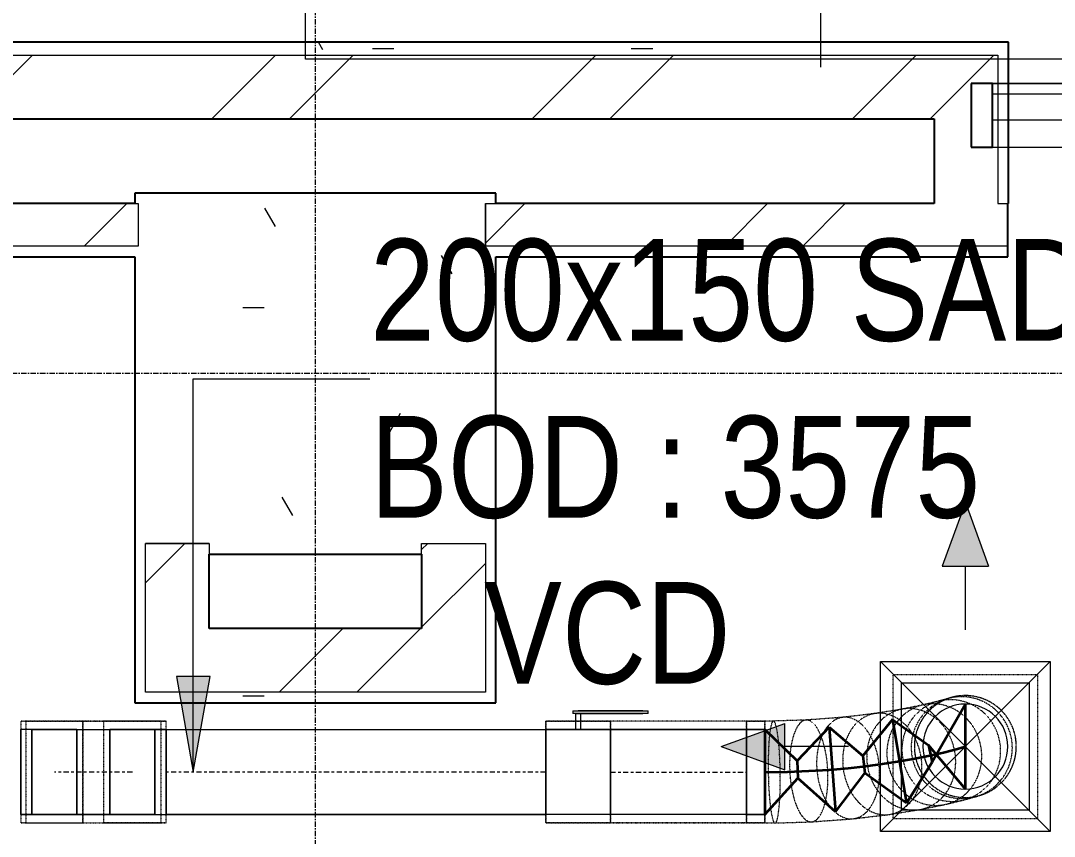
# Model space of a CAD drawing. Header units: inches. Extents: x -83664 to 20107, y -47222 to 19398.
# Drawn here: x -9666 to -7233, y -1854 to 66 of the extents above; entities that cross this region are included whole.
import ezdxf

# ---------------------------------------------------------------- set-up
doc = ezdxf.new("R2010")
doc.units = ezdxf.units.IN
doc.header["$MEASUREMENT"] = 0
for name, pattern in [('Center', [29.999999, 12, -6, 6, -6]), ('Grid Line', [22.225, 12.7, -3.175, 3.175, -3.175]), ('Hidden 0_50', [1.0584, 0.5292, -0.5292])]:
    doc.linetypes.add(name, pattern=pattern)
for name, color, linetype, lineweight, true_color in [('A-DETL', 7, 'Continuous', 18, 0x00a600), ('M-HVAC-DUCT', 7, 'Continuous', 9, 0xffe97f), ('M-HVAC-DUCT-PATT', 7, 'Continuous', 35, 0x007f00)]:
    doc.layers.add(name, color=color, linetype=linetype, lineweight=lineweight, true_color=true_color)
for name, color, linetype, lineweight in [('A-DETL-GENF', 7, 'Continuous', 9), ('A-GLAZ-CURT', 7, 'Continuous', 9), ('A-GLAZ-CWMG', 7, 'Continuous', 9), ('A-WALL', 7, 'Continuous', 9), ('A-WALL-PATT', 7, 'Continuous', 25), ('G-ANNO-TEXT', 7, 'Continuous', 9), ('M-HVAC-CDFF', 7, 'Continuous', 9), ('M-HVAC-DUCT-CNTR', 7, 'Center', 9), ('M-HVAC-DUCT-IDEN', 7, 'Continuous', 18), ('S-GRID', 7, 'Continuous', 9)]:
    doc.layers.add(name, color=color, linetype=linetype, lineweight=lineweight)
doc.styles.add('Arial Narrow_21', font='ARIALN.TTF', dxfattribs={"height": 240})
pattern_1 = [(0, (0, 0), (1219.2, 304.8), [50.292, -864.108, 50.292, -864.108, -4876.8]), (0, (0, 0), (1219.2, 304.8), [-1828.8, 50.292, -1778.508, 50.292, -864.108, -2133.6]), (0, (0, 0), (1219.2, 304.8), [-4572, 50.292, -559.308, 50.292, -1473.708]), (120, (457.2, 152.4), (-873.56454, 903.45817), [50.292, -864.108, 50.292, -864.108, -4876.8]), (120, (457.2, 152.4), (-873.56454, 903.45817), [-1828.8, 50.292, -1778.508, 50.292, -864.108, -2133.6]), (120, (457.2, 152.4), (-873.56454, 903.45817), [-4572, 50.292, -559.308, 50.292, -1473.708]), (240, (609.6, 762), (-345.63546, -1208.25817), [50.292, -864.108, 50.292, -864.108, -4876.8]), (240, (609.6, 762), (-345.63546, -1208.25817), [-1828.8, 50.292, -1778.508, 50.292, -864.108, -2133.6]), (240, (609.6, 762), (-345.63546, -1208.25817), [-4572, 50.292, -559.308, 50.292, -1473.708])]
pattern_2 = [(45, (0, 0), (-377.1708, 377.1708), []), (45, (0, 571.5), (-377.1708, 377.1708), [])]

# ---------------------------------------------------------------- blocks, each defined once
blk = doc.blocks.new('GCE-AT-Supply Air Rectangular Diffuser - 300x300-6788639-FIRST FLOOR AC CONDITIONING LAYOUT - PART A')
at = {"layer": 'A-DETL-GENF', "true_color": 0xff7f00}
for points in [[(54.6, 425), (0, 575), (-54.6, 425)], [(-425, -54.6), (-425, 54.6), (-575, 0)], [(425, -54.6), (575, 0), (425, 54.6)], [(0, -575), (54.6, -425), (-54.6, -425)]]:
    blk.add_hatch(color=30, dxfattribs=at).paths.add_polyline_path(points)
at = {"layer": 'A-DETL-GENF', "color": 30, "true_color": 0xff7f00}
for p, q in [((0, 575), (-54.6, 425)), ((0, 575), (54.6, 425)), ((-54.6, 425), (54.6, 425)), ((0, 275), (0, 425)), ((-200, -200), (200, 200)), ((-200, 200), (200, -200)), ((-200, -200), (-200, 200)), ((-200, 200), (200, 200)), ((200, 200), (200, -200)), ((-575, 0), (-425, 54.6)), ((-425, -54.6), (-425, 54.6)), ((425, 54.6), (425, -54.6)), ((575, 0), (425, 54.6)), ((-575, 0), (-425, -54.6)), ((275, 0), (425, 0)), ((-275, 0), (-425, 0)), ((575, 0), (425, -54.6)), ((200, -200), (-200, -200)), ((0, -275), (0, -425)), ((54.6, -425), (-54.6, -425)), ((0, -575), (-54.6, -425)), ((0, -575), (54.6, -425))]:
    blk.add_line(p, q, dxfattribs=at)
blk = doc.blocks.new('M_Rec to Rnd Transition - Angle - 60 Degree-7670840-FIRST FLOOR AC CONDITIONING LAYOUT - PART A')
at = {"layer": 'M-HVAC-DUCT', "color": 30, "true_color": 0xff7f00}
for p, q in [((0, 100), (43.3, 100)), ((43.3, 100), (0, 100)), ((0, 100), (0, -100)), ((0, -100), (0, 100)), ((43.3, 0), (43.3, 100)), ((43.3, 0), (43.3, 100)), ((43.3, -100), (43.3, 0)), ((43.3, -100), (43.3, 0)), ((0, -100), (43.3, -100)), ((43.3, -100), (0, -100))]:
    blk.add_line(p, q, dxfattribs=at)
blk = doc.blocks.new('M_Rectangular to Round Transition - Angle - 45 Degree-V76-FIRST FLOOR AC CONDITIONING LAYOUT - PART A')
at = {"layer": 'M-HVAC-DUCT', "color": 30, "true_color": 0xff7f00}
for p, q in [((151096.9, 83129.9), (151396.9, 83129.9)), ((151096.9, 82829.9), (151096.9, 83129.9)), ((151396.9, 83129.9), (151396.9, 82829.9)), ((151396.9, 82829.9), (151096.9, 82829.9))]:
    blk.add_line(p, q, dxfattribs=at)
for start, end in [(90, 180), (0, 90), (180, 270), (270, 0)]:
    blk.add_arc((151246.9, 82979.9), 100, start, end, dxfattribs=at)
blk = doc.blocks.new('TEMW-ME-DMP-Volume Control Damper - Standard-7399617-FIRST FLOOR AC CONDITIONING LAYOUT - PART A')
at = {"layer": 'M-HVAC-DUCT', "color": 30, "true_color": 0xff7f00}
for p, q in [((-165.1, 138.1), (-165.1, 144.4)), ((-152.4, 144.4), (-165.1, 144.4)), ((-165.1, 138.1), (-152.4, 138.1)), ((0, 144.4), (-152.4, 144.4)), ((-152.4, 144.4), (0, 144.4)), ((0, 138.1), (-152.4, 138.1)), ((-152.4, 138.1), (0, 138.1)), ((-6.3, 100), (-6.3, 138.1)), ((6.4, 138.1), (-6.3, 138.1)), ((6.4, 138.1), (-6.3, 138.1)), ((12.7, 144.4), (0, 144.4)), ((0, 138.1), (12.7, 138.1)), ((6.4, 138.1), (6.4, 100)), ((12.7, 144.4), (12.7, 138.1)), ((-76.2, 100), (-76.2, -100)), ((-76.2, -100), (-76.2, 100)), ((76.2, 100), (-76.2, 100)), ((-76.2, 100), (76.2, 100)), ((-76.2, 100), (76.2, 100)), ((-6.3, 100), (6.4, 100)), ((-6.3, 100), (6.4, 100)), ((76.2, 100), (76.2, -100)), ((76.2, -100), (76.2, 100)), ((-76.2, -100), (76.2, -100)), ((-76.2, -100), (76.2, -100)), ((-76.2, -100), (76.2, -100))]:
    blk.add_line(p, q, dxfattribs=at)
blk = doc.blocks.new('M_Rec Elbow - Radius - 0_75W-8115775-FIRST FLOOR AC CONDITIONING LAYOUT - PART A')
at = {"layer": 'M-HVAC-DUCT', "color": 30, "true_color": 0xff7f00}
for p, q in [((142106.6, 96769.4), (142000.5, 96769.4)), ((142000.5, 96769.4), (142000.5, 96569.4)), ((142000.5, 96769.4), (142133.1, 96769.4)), ((142106.6, 96569.4), (142106.6, 96769.4)), ((142133.1, 96769.4), (142106.6, 96769.4)), ((142133.1, 96769.4), (142133.1, 96569.4)), ((142133.1, 96569.4), (142133.1, 96769.4)), ((142000.5, 96569.4), (142106.6, 96569.4)), ((142000.5, 96569.4), (142133.1, 96569.4)), ((142106.6, 96569.4), (142133.1, 96569.4))]:
    blk.add_line(p, q, dxfattribs=at)
blk = doc.blocks.new('M_Rec Elbow - Radius - 0_75W-V198-FIRST FLOOR AC CONDITIONING LAYOUT - PART A')
at = {"layer": 'M-HVAC-DUCT', "color": 30, "true_color": 0xff7f00}
for p, q in [((141790.5, 96569.4), (141790.5, 96769.4)), ((141790.5, 96769.4), (141790.5, 96569.4)), ((141817, 96769.4), (141790.5, 96769.4)), ((141923, 96769.4), (141790.5, 96769.4)), ((141817, 96569.4), (141817, 96769.4)), ((141817, 96769.4), (141923, 96769.4)), ((141923, 96769.4), (141923, 96569.4)), ((141790.5, 96569.4), (141817, 96569.4)), ((141923, 96569.4), (141790.5, 96569.4)), ((141923, 96569.4), (141817, 96569.4))]:
    blk.add_line(p, q, dxfattribs=at)
blk = doc.blocks.new('TEMW-SMBZ-HO-BM-HVAC-00002_rvt-1-FIRST FLOOR AC CONDITIONING LAYOUT - PART A')
at = {"layer": 'M-HVAC-DUCT', "color": 30, "linetype": 'Hidden 0_50', "true_color": 0xff7f00}
for p, q in [((143844.2, 96559.4), (143844.2, 96899.4)), ((143844.2, 96899.4), (144184.2, 96899.4)), ((144184.2, 96899.4), (144184.2, 96559.4)), ((143973.8, 96842.5), (143949.3, 96835.7)), ((143979, 96844.1), (143970.6, 96841.5)), ((143867, 96817.7), (143800.7, 96807)), ((143917.1, 96827.9), (143863.6, 96817.1)), ((143953, 96836.6), (143913.4, 96827.1)), ((143727.7, 96798.3), (143639.1, 96791.8)), ((143803.6, 96807.4), (143725.7, 96798.1)), ((141937.2, 96789.4), (141790.5, 96789.4)), ((141790.5, 96789.4), (141802.8, 96789.4)), ((141790.5, 96789.4), (141790.5, 96549.4)), ((141937.2, 96789.4), (141802.8, 96789.4)), ((141802.8, 96789.4), (141802.8, 96549.4)), ((141802.8, 96789.4), (141986.4, 96789.4)), ((141937.2, 96789.4), (141802.8, 96789.4)), ((141802.8, 96789.4), (141802.8, 96549.4)), ((141937.2, 96549.4), (141937.2, 96789.4)), ((142120.7, 96789.4), (141937.2, 96789.4)), ((141937.2, 96789.4), (141937.2, 96549.4)), ((142133.1, 96789.4), (141986.4, 96789.4)), ((141986.4, 96789.4), (142120.7, 96789.4)), ((141986.4, 96549.4), (141986.4, 96789.4)), ((141986.4, 96549.4), (141986.4, 96789.4)), ((141986.4, 96789.4), (142120.7, 96789.4)), ((142120.7, 96789.4), (142133.1, 96789.4)), ((142120.7, 96789.4), (142120.7, 96549.4)), ((142120.7, 96789.4), (142120.7, 96549.4)), ((142133.1, 96549.4), (142133.1, 96789.4)), ((142133.1, 96549.4), (142133.1, 96789.4)), ((143026.5, 96789.4), (143026.5, 96549.4)), ((143178.9, 96789.4), (143026.5, 96789.4)), ((143026.5, 96789.4), (143178.9, 96789.4)), ((143026.5, 96549.4), (143026.5, 96789.4)), ((143178.9, 96549.4), (143178.9, 96789.4)), ((143178.9, 96789.4), (143178.9, 96549.4)), ((143499, 96789.4), (143178.9, 96789.4)), ((143499, 96789.4), (143178.9, 96789.4)), ((143178.9, 96549.4), (143178.9, 96789.4)), ((143178.9, 96789.4), (143178.9, 96549.4)), ((143499, 96789.4), (143542.3, 96789.4)), ((143542.3, 96789.4), (143499, 96789.4)), ((143499, 96549.4), (143499, 96789.4)), ((143499, 96789.4), (143499, 96549.4)), ((143499, 96549.4), (143499, 96789.4)), ((143499, 96789.4), (143499, 96549.4)), ((143562.5, 96789.4), (143542.3, 96789.4)), ((143542.3, 96789.4), (143542.3, 96549.4)), ((143542.3, 96789.4), (143542.3, 96549.4)), ((143542.3, 96669.4), (143542.3, 96789.4)), ((143542.3, 96669.4), (143542.3, 96789.4)), ((143639.8, 96791.8), (143562.4, 96789.4)), ((143542.3, 96549.4), (143542.3, 96669.4)), ((143542.3, 96549.4), (143542.3, 96669.4)), ((143969, 96593.6), (144009.4, 96603.4)), ((144013, 96604.3), (144037.7, 96611.1)), ((144041, 96612.1), (144049.4, 96614.7)), ((143837, 96569.7), (143906.6, 96581)), ((143910.1, 96581.6), (143965.3, 96592.8)), ((141802.8, 96549.4), (141790.5, 96549.4)), ((141790.5, 96549.4), (141937.2, 96549.4)), ((141802.8, 96549.4), (141937.2, 96549.4)), ((141802.8, 96549.4), (141986.4, 96549.4)), ((141802.8, 96549.4), (141937.2, 96549.4)), ((141937.2, 96549.4), (142120.7, 96549.4)), ((142120.7, 96549.4), (141986.4, 96549.4)), ((141986.4, 96549.4), (142133.1, 96549.4)), ((142120.7, 96549.4), (141986.4, 96549.4)), ((142133.1, 96549.4), (142120.7, 96549.4)), ((143026.5, 96549.4), (143178.9, 96549.4)), ((143178.9, 96549.4), (143026.5, 96549.4)), ((143178.9, 96549.4), (143499, 96549.4)), ((143499, 96549.4), (143178.9, 96549.4)), ((143499, 96549.4), (143542.3, 96549.4)), ((143542.3, 96549.4), (143499, 96549.4)), ((143542.3, 96549.4), (143566.2, 96549.4)), ((143566.3, 96549.4), (143651.7, 96552.1)), ((143652.4, 96552.1), (143748.7, 96559.2)), ((143750.7, 96559.4), (143834.1, 96569.3)), ((144184.2, 96559.4), (143844.2, 96559.4))]:
    blk.add_line(p, q, dxfattribs=at)
at = {"layer": 'M-HVAC-DUCT', "color": 30, "true_color": 0xff7f00}
for p, q in [((141923, 96769.4), (141817, 96769.4)), ((141817, 96769.4), (141817, 96569.4)), ((141817, 96769.4), (142000.5, 96769.4)), ((141923, 96569.4), (141923, 96769.4)), ((141923, 96769.4), (142106.6, 96769.4)), ((142000.5, 96569.4), (142000.5, 96769.4)), ((142000.5, 96769.4), (142106.6, 96769.4)), ((142106.6, 96769.4), (142106.6, 96569.4)), ((142133.1, 96569.4), (142133.1, 96769.4)), ((142133.1, 96769.4), (142133.1, 96569.4)), ((142133.1, 96769.4), (143026.5, 96769.4)), ((142133.1, 96769.4), (143026.5, 96769.4)), ((143026.5, 96569.4), (143026.5, 96769.4)), ((143026.5, 96769.4), (143026.5, 96569.4)), ((143178.9, 96769.4), (143178.9, 96569.4)), ((143178.9, 96569.4), (143178.9, 96769.4)), ((143178.9, 96769.4), (143499, 96769.4)), ((143499, 96769.4), (143178.9, 96769.4)), ((143499, 96769.4), (143499, 96569.4)), ((143499, 96569.4), (143499, 96769.4)), ((141817, 96569.4), (141923, 96569.4)), ((142000.5, 96569.4), (141817, 96569.4)), ((141923, 96569.4), (142106.6, 96569.4)), ((142106.6, 96569.4), (142000.5, 96569.4)), ((143026.5, 96569.4), (142133.1, 96569.4)), ((142133.1, 96569.4), (143026.5, 96569.4)), ((143499, 96569.4), (143178.9, 96569.4)), ((143499, 96569.4), (143178.9, 96569.4))]:
    blk.add_line(p, q, dxfattribs=at)
at = {"layer": 'M-HVAC-DUCT', "color": 30, "linetype": 'Hidden 0_50', "true_color": 0xff7f00}
for start, end in [(90, 180), (95.1742, 275.1742), (275.1742, 95.1742), (0, 90), (180, 270), (270, 0)]:
    blk.add_arc((144014.2, 96729.4), 120, start, end, dxfattribs=at)
for points in [[(143994.8, 96846.3), (143984.4, 96845.3), (143964, 96840.8), (143936.2, 96826.1), (143913.1, 96804.7), (143896.4, 96778), (143887.1, 96747.8), (143885.9, 96716.2), (143892.8, 96685.2), (143907.5, 96657.2), (143928.9, 96633.8), (143955.5, 96616.8), (143985.5, 96607.3), (144006.4, 96606.4), (144016.8, 96607.3)], [(144003.3, 96848.9), (143992.9, 96847.9), (143972.3, 96843.3), (143944.2, 96828.6), (143920.9, 96807.1), (143904, 96780.3), (143894.6, 96750.1), (143893.3, 96718.4), (143900.2, 96687.5), (143915, 96659.5), (143936.4, 96636.2), (143963.2, 96619.2), (143993.5, 96609.8), (144014.6, 96608.9), (144025, 96609.9)], [(144016.8, 96607.3), (144027.1, 96608.3), (144047.5, 96612.8), (144075.4, 96627.5), (144098.4, 96648.9), (144115.2, 96675.6), (144124.5, 96705.8), (144125.7, 96737.4), (144118.7, 96768.4), (144104, 96796.4), (144082.7, 96819.8), (144056.1, 96836.8), (144026.1, 96846.3), (144005.1, 96847.2), (143994.8, 96846.3)], [(144025, 96609.9), (144035.4, 96610.8), (144056, 96615.4), (144084.1, 96630.2), (144107.4, 96651.6), (144124.3, 96678.4), (144133.8, 96708.7), (144135, 96740.3), (144128.1, 96771.2), (144113.4, 96799.3), (144091.9, 96822.6), (144065.1, 96839.5), (144034.9, 96849), (144013.8, 96849.8), (144003.3, 96848.9)], [(143875.3, 96818.7), (143866.2, 96818.1), (143848.3, 96814.1), (143824.1, 96800.2), (143804.1, 96779.6), (143789.8, 96753.4), (143782.1, 96723.6), (143781.5, 96692.1), (143788.1, 96661.1), (143801.5, 96632.7), (143820.6, 96608.9), (143844.3, 96591.2), (143870.8, 96580.9), (143889.3, 96579.4), (143898.4, 96580.1)], [(143929.6, 96829.7), (143919.9, 96828.9), (143900.8, 96824.7), (143874.9, 96810.5), (143853.4, 96789.5), (143838, 96763.2), (143829.6, 96733.2), (143828.8, 96701.7), (143835.7, 96670.7), (143849.8, 96642.5), (143870, 96618.9), (143895.2, 96601.5), (143923.5, 96591.6), (143943.1, 96590.3), (143952.8, 96591.1)], [(143969.8, 96839.4), (143959.7, 96838.5), (143939.8, 96834.1), (143912.7, 96819.6), (143890.3, 96798.4), (143874.1, 96771.8), (143865.2, 96741.7), (143864.2, 96710.2), (143871.1, 96679.2), (143885.6, 96651.1), (143906.6, 96627.7), (143932.6, 96610.5), (143962, 96600.8), (143982.4, 96599.8), (143992.5, 96600.6)], [(143898.4, 96580.1), (143907.4, 96580.7), (143925.3, 96584.7), (143949.6, 96598.5), (143969.5, 96619.2), (143983.8, 96645.4), (143991.5, 96675.2), (143992.1, 96706.7), (143985.5, 96737.7), (143972.2, 96766), (143953, 96789.9), (143929.4, 96807.5), (143902.8, 96817.8), (143884.4, 96819.3), (143875.3, 96818.7)], [(143952.8, 96591.1), (143962.5, 96591.9), (143981.6, 96596.1), (144007.6, 96610.3), (144029, 96631.2), (144044.4, 96657.6), (144052.8, 96687.6), (144053.6, 96719.1), (144046.7, 96750.1), (144032.7, 96778.3), (144012.4, 96801.9), (143987.2, 96819.3), (143959, 96829.2), (143939.3, 96830.4), (143929.6, 96829.7)], [(143992.5, 96600.6), (144002.6, 96601.5), (144022.5, 96605.9), (144049.6, 96620.4), (144072, 96641.6), (144088.2, 96668.2), (144097.1, 96698.3), (144098.1, 96729.8), (144091.2, 96760.8), (144076.7, 96788.9), (144055.8, 96812.3), (144029.7, 96829.5), (144000.3, 96839.2), (143979.9, 96840.2), (143969.8, 96839.4)], [(143651.5, 96552.1), (143655.4, 96552.2), (143663.1, 96555.1), (143673.4, 96567.4), (143681.9, 96586.9), (143687.9, 96612.2), (143691, 96641.5), (143691, 96672.9), (143688, 96704.3), (143682, 96733.4), (143673.6, 96758.4), (143663.3, 96777.5), (143651.8, 96789.3), (143643.9, 96791.9), (143639.9, 96791.8)], [(143729.1, 96798.4), (143722.7, 96798.1), (143710.1, 96794.8), (143693, 96782), (143679.1, 96762.1), (143669.2, 96736.6), (143664, 96707.1), (143663.8, 96675.6), (143668.7, 96644.4), (143678.4, 96615.5), (143692.1, 96591), (143708.9, 96572.4), (143727.8, 96561.1), (143740.8, 96558.8), (143747.3, 96559.1)], [(143808, 96807.8), (143799.9, 96807.3), (143784, 96803.6), (143762.4, 96790.3), (143744.8, 96769.9), (143732.1, 96744.1), (143725.4, 96714.4), (143725, 96682.9), (143731.1, 96651.8), (143743.1, 96623.3), (143760.3, 96599.1), (143781.5, 96581), (143805.2, 96570.3), (143821.6, 96568.5), (143829.7, 96568.9)], [(143747.3, 96559.1), (143753.7, 96559.4), (143766.3, 96562.7), (143783.3, 96575.5), (143797.3, 96595.4), (143807.2, 96621), (143812.4, 96650.4), (143812.6, 96681.9), (143807.7, 96713.1), (143798, 96742), (143784.3, 96766.5), (143767.4, 96785.1), (143748.6, 96796.4), (143735.6, 96798.7), (143729.1, 96798.4)], [(143829.7, 96568.9), (143837.8, 96569.4), (143853.7, 96573.1), (143875.3, 96586.5), (143892.9, 96606.8), (143905.6, 96632.7), (143912.3, 96662.3), (143912.6, 96693.8), (143906.6, 96724.9), (143894.6, 96753.5), (143877.4, 96777.6), (143856.2, 96795.7), (143832.5, 96806.4), (143816.1, 96808.3), (143808, 96807.8)], [(143562.5, 96789.4), (143561.2, 96789.4), (143558.9, 96786.6), (143555.6, 96774.5), (143553, 96755.2), (143551.1, 96730.1), (143550.1, 96700.8), (143550.1, 96669.4), (143551.1, 96638), (143553, 96608.7), (143555.6, 96583.5), (143558.9, 96564.3), (143562.5, 96552.1), (143565, 96549.4), (143566.2, 96549.4)], [(143566.2, 96549.4), (143567.5, 96549.4), (143569.9, 96552.1), (143573.1, 96564.3), (143575.8, 96583.5), (143577.7, 96608.7), (143578.6, 96638), (143578.6, 96669.4), (143577.6, 96700.8), (143575.8, 96730.1), (143573.1, 96755.2), (143569.9, 96774.5), (143566.2, 96786.6), (143563.8, 96789.4), (143562.5, 96789.4)], [(143639.9, 96791.8), (143636, 96791.7), (143628.3, 96788.8), (143618, 96776.5), (143609.5, 96757), (143603.5, 96731.7), (143600.4, 96702.4), (143600.4, 96671), (143603.4, 96639.6), (143609.4, 96610.5), (143617.8, 96585.5), (143628.1, 96566.5), (143639.6, 96554.6), (143647.6, 96552), (143651.5, 96552.1)]]:
    blk.add_open_spline(points, degree=3, dxfattribs=at)
at = {"layer": 'M-HVAC-DUCT-CNTR', "color": 30, "true_color": 0xff7f00}
for p, q in [((142053.5, 96669.4), (141870, 96669.4)), ((143026.5, 96669.4), (142133.1, 96669.4)), ((143178.9, 96669.4), (143499, 96669.4))]:
    blk.add_line(p, q, dxfattribs=at)
at = {"layer": 'M-HVAC-DUCT-CNTR', "color": 30, "linetype": 'Continuous', "lineweight": 35, "true_color": 0xff7f00}
blk.add_open_spline([(143542.3, 96669.4), (143831.9, 96669.4), (144014.2, 96729.4), (144014.2, 96729.4)], degree=3, dxfattribs=at)
at = {"layer": 'M-HVAC-DUCT-PATT', "color": 30, "true_color": 0xff7f00}
for p, q in [((144014.2, 96829.4), (143936.1, 96693)), ((144014.2, 96629.4), (144014.2, 96829.4)), ((143842.7, 96793.2), (143772.9, 96707.6)), ((143842.7, 96793.2), (143927.5, 96733)), ((143842.7, 96793.2), (143875.4, 96595.9)), ((143842.7, 96793.2), (143875.4, 96595.9)), ((143542.3, 96769.4), (143618.6, 96695.7)), ((143542.3, 96769.4), (143542.3, 96569.4)), ((143542.3, 96769.4), (143542.3, 96569.4)), ((143693.5, 96775.2), (143618.6, 96695.7)), ((143693.5, 96775.2), (143772.9, 96707.6)), ((143693.5, 96775.2), (143708.8, 96575.8)), ((143693.5, 96775.2), (143708.8, 96575.8)), ((144014.2, 96629.4), (143927.5, 96733)), ((143927.5, 96733), (143936.1, 96693)), ((143618.6, 96695.7), (143620.1, 96654.8)), ((143772.9, 96707.6), (143777.7, 96667)), ((143875.4, 96595.9), (143936.1, 96693)), ((143542.3, 96569.4), (143620.1, 96654.8)), ((143708.8, 96575.8), (143620.1, 96654.8)), ((143708.8, 96575.8), (143777.7, 96667)), ((143875.4, 96595.9), (143777.7, 96667))]:
    blk.add_line(p, q, dxfattribs=at)
at = {"layer": 'M-HVAC-CDFF', "color": 6, "linetype": 'Hidden 0_50', "lineweight": 9, "true_color": 0xff00ff}
blk.add_blockref('GCE-AT-Supply Air Rectangular Diffuser - 300x300-6788639-FIRST FLOOR AC CONDITIONING LAYOUT - PART A', (144014.2, 96729.4), dxfattribs=at)
at = {"layer": 'M-HVAC-DUCT', "color": 6, "linetype": 'Hidden 0_50', "lineweight": 9, "true_color": 0xff00ff}
for name, p in [('M_Rectangular to Round Transition - Angle - 45 Degree-V76-FIRST FLOOR AC CONDITIONING LAYOUT - PART A', (-7232.7, 13749.5)), ('M_Rec Elbow - Radius - 0_75W-V198-FIRST FLOOR AC CONDITIONING LAYOUT - PART A', (0, 0)), ('M_Rec Elbow - Radius - 0_75W-8115775-FIRST FLOOR AC CONDITIONING LAYOUT - PART A', (0, 0)), ('M_Rec to Rnd Transition - Angle - 60 Degree-7670840-FIRST FLOOR AC CONDITIONING LAYOUT - PART A', (143499, 96669.4))]:
    blk.add_blockref(name, p, dxfattribs=at)
at = {"layer": 'M-HVAC-DUCT', "color": 6, "linetype": 'Hidden 0_50', "lineweight": 9, "true_color": 0xff00ff, "extrusion": (0, 0, -1)}
blk.add_blockref('TEMW-ME-DMP-Volume Control Damper - Standard-7399617-FIRST FLOOR AC CONDITIONING LAYOUT - PART A', (-143102.7, 96669.4), dxfattribs=at)
blk = doc.blocks.new('TEMW-SMBZ-HO-BM-HVAC-00002_rvt-2-FIRST FLOOR AC CONDITIONING LAYOUT - PART A')
at = {"layer": 'M-HVAC-DUCT', "color": 30, "linetype": 'Hidden 0_50', "true_color": 0xff7f00}
for p, q in [((143844.2, 96559.4), (143844.2, 96899.4)), ((143844.2, 96899.4), (144184.2, 96899.4)), ((144184.2, 96899.4), (144184.2, 96559.4)), ((143973.8, 96842.5), (143949.3, 96835.7)), ((143979, 96844.1), (143970.6, 96841.5)), ((143867, 96817.7), (143800.7, 96807)), ((143917.1, 96827.9), (143863.6, 96817.1)), ((143953, 96836.6), (143913.4, 96827.1)), ((143727.7, 96798.3), (143639.1, 96791.8)), ((143803.6, 96807.4), (143725.7, 96798.1)), ((141937.2, 96789.4), (141790.5, 96789.4)), ((141790.5, 96789.4), (141802.8, 96789.4)), ((141790.5, 96789.4), (141790.5, 96549.4)), ((141937.2, 96789.4), (141802.8, 96789.4)), ((141802.8, 96789.4), (141802.8, 96549.4)), ((141802.8, 96789.4), (141986.4, 96789.4)), ((141937.2, 96789.4), (141802.8, 96789.4)), ((141802.8, 96789.4), (141802.8, 96549.4)), ((141937.2, 96549.4), (141937.2, 96789.4)), ((142120.7, 96789.4), (141937.2, 96789.4)), ((141937.2, 96789.4), (141937.2, 96549.4)), ((142133.1, 96789.4), (141986.4, 96789.4)), ((141986.4, 96789.4), (142120.7, 96789.4)), ((141986.4, 96549.4), (141986.4, 96789.4)), ((141986.4, 96549.4), (141986.4, 96789.4)), ((141986.4, 96789.4), (142120.7, 96789.4)), ((142120.7, 96789.4), (142133.1, 96789.4)), ((142120.7, 96789.4), (142120.7, 96549.4)), ((142120.7, 96789.4), (142120.7, 96549.4)), ((142133.1, 96549.4), (142133.1, 96789.4)), ((142133.1, 96549.4), (142133.1, 96789.4)), ((143026.5, 96789.4), (143026.5, 96549.4)), ((143178.9, 96789.4), (143026.5, 96789.4)), ((143026.5, 96789.4), (143178.9, 96789.4)), ((143026.5, 96549.4), (143026.5, 96789.4)), ((143178.9, 96549.4), (143178.9, 96789.4)), ((143178.9, 96789.4), (143178.9, 96549.4)), ((143499, 96789.4), (143178.9, 96789.4)), ((143499, 96789.4), (143178.9, 96789.4)), ((143178.9, 96549.4), (143178.9, 96789.4)), ((143178.9, 96789.4), (143178.9, 96549.4)), ((143499, 96789.4), (143542.3, 96789.4)), ((143542.3, 96789.4), (143499, 96789.4)), ((143499, 96549.4), (143499, 96789.4)), ((143499, 96789.4), (143499, 96549.4)), ((143499, 96549.4), (143499, 96789.4)), ((143499, 96789.4), (143499, 96549.4)), ((143562.5, 96789.4), (143542.3, 96789.4)), ((143542.3, 96789.4), (143542.3, 96549.4)), ((143542.3, 96789.4), (143542.3, 96549.4)), ((143542.3, 96669.4), (143542.3, 96789.4)), ((143542.3, 96669.4), (143542.3, 96789.4)), ((143639.8, 96791.8), (143562.4, 96789.4)), ((143542.3, 96549.4), (143542.3, 96669.4)), ((143542.3, 96549.4), (143542.3, 96669.4)), ((143969, 96593.6), (144009.4, 96603.4)), ((144013, 96604.3), (144037.7, 96611.1)), ((144041, 96612.1), (144049.4, 96614.7)), ((143837, 96569.7), (143906.6, 96581)), ((143910.1, 96581.6), (143965.3, 96592.8)), ((141802.8, 96549.4), (141790.5, 96549.4)), ((141790.5, 96549.4), (141937.2, 96549.4)), ((141802.8, 96549.4), (141937.2, 96549.4)), ((141802.8, 96549.4), (141986.4, 96549.4)), ((141802.8, 96549.4), (141937.2, 96549.4)), ((141937.2, 96549.4), (142120.7, 96549.4)), ((142120.7, 96549.4), (141986.4, 96549.4)), ((141986.4, 96549.4), (142133.1, 96549.4)), ((142120.7, 96549.4), (141986.4, 96549.4)), ((142133.1, 96549.4), (142120.7, 96549.4)), ((143026.5, 96549.4), (143178.9, 96549.4)), ((143178.9, 96549.4), (143026.5, 96549.4)), ((143178.9, 96549.4), (143499, 96549.4)), ((143499, 96549.4), (143178.9, 96549.4)), ((143499, 96549.4), (143542.3, 96549.4)), ((143542.3, 96549.4), (143499, 96549.4)), ((143542.3, 96549.4), (143566.2, 96549.4)), ((143566.3, 96549.4), (143651.7, 96552.1)), ((143652.4, 96552.1), (143748.7, 96559.2)), ((143750.7, 96559.4), (143834.1, 96569.3)), ((144184.2, 96559.4), (143844.2, 96559.4))]:
    blk.add_line(p, q, dxfattribs=at)
at = {"layer": 'M-HVAC-DUCT', "color": 30, "true_color": 0xff7f00}
for p, q in [((141923, 96769.4), (141817, 96769.4)), ((141817, 96769.4), (141817, 96569.4)), ((141817, 96769.4), (142000.5, 96769.4)), ((141923, 96569.4), (141923, 96769.4)), ((141923, 96769.4), (142106.6, 96769.4)), ((142000.5, 96569.4), (142000.5, 96769.4)), ((142000.5, 96769.4), (142106.6, 96769.4)), ((142106.6, 96769.4), (142106.6, 96569.4)), ((142133.1, 96569.4), (142133.1, 96769.4)), ((142133.1, 96769.4), (142133.1, 96569.4)), ((142133.1, 96769.4), (143026.5, 96769.4)), ((142133.1, 96769.4), (143026.5, 96769.4)), ((143026.5, 96569.4), (143026.5, 96769.4)), ((143026.5, 96769.4), (143026.5, 96569.4)), ((143178.9, 96769.4), (143178.9, 96569.4)), ((143178.9, 96569.4), (143178.9, 96769.4)), ((143178.9, 96769.4), (143499, 96769.4)), ((143499, 96769.4), (143178.9, 96769.4)), ((143499, 96769.4), (143499, 96569.4)), ((143499, 96569.4), (143499, 96769.4)), ((141817, 96569.4), (141923, 96569.4)), ((142000.5, 96569.4), (141817, 96569.4)), ((141923, 96569.4), (142106.6, 96569.4)), ((142106.6, 96569.4), (142000.5, 96569.4)), ((143026.5, 96569.4), (142133.1, 96569.4)), ((142133.1, 96569.4), (143026.5, 96569.4)), ((143499, 96569.4), (143178.9, 96569.4)), ((143499, 96569.4), (143178.9, 96569.4))]:
    blk.add_line(p, q, dxfattribs=at)
at = {"layer": 'M-HVAC-DUCT', "color": 30, "linetype": 'Hidden 0_50', "true_color": 0xff7f00}
for start, end in [(90, 180), (95.1742, 275.1742), (275.1742, 95.1742), (0, 90), (180, 270), (270, 0)]:
    blk.add_arc((144014.2, 96729.4), 120, start, end, dxfattribs=at)
for points in [[(143994.8, 96846.3), (143984.4, 96845.3), (143964, 96840.8), (143936.2, 96826.1), (143913.1, 96804.7), (143896.4, 96778), (143887.1, 96747.8), (143885.9, 96716.2), (143892.8, 96685.2), (143907.5, 96657.2), (143928.9, 96633.8), (143955.5, 96616.8), (143985.5, 96607.3), (144006.4, 96606.4), (144016.8, 96607.3)], [(144003.3, 96848.9), (143992.9, 96847.9), (143972.3, 96843.3), (143944.2, 96828.6), (143920.9, 96807.1), (143904, 96780.3), (143894.6, 96750.1), (143893.3, 96718.4), (143900.2, 96687.5), (143915, 96659.5), (143936.4, 96636.2), (143963.2, 96619.2), (143993.5, 96609.8), (144014.6, 96608.9), (144025, 96609.9)], [(144016.8, 96607.3), (144027.1, 96608.3), (144047.5, 96612.8), (144075.4, 96627.5), (144098.4, 96648.9), (144115.2, 96675.6), (144124.5, 96705.8), (144125.7, 96737.4), (144118.7, 96768.4), (144104, 96796.4), (144082.7, 96819.8), (144056.1, 96836.8), (144026.1, 96846.3), (144005.1, 96847.2), (143994.8, 96846.3)], [(144025, 96609.9), (144035.4, 96610.8), (144056, 96615.4), (144084.1, 96630.2), (144107.4, 96651.6), (144124.3, 96678.4), (144133.8, 96708.7), (144135, 96740.3), (144128.1, 96771.2), (144113.4, 96799.3), (144091.9, 96822.6), (144065.1, 96839.5), (144034.9, 96849), (144013.8, 96849.8), (144003.3, 96848.9)], [(143875.3, 96818.7), (143866.2, 96818.1), (143848.3, 96814.1), (143824.1, 96800.2), (143804.1, 96779.6), (143789.8, 96753.4), (143782.1, 96723.6), (143781.5, 96692.1), (143788.1, 96661.1), (143801.5, 96632.7), (143820.6, 96608.9), (143844.3, 96591.2), (143870.8, 96580.9), (143889.3, 96579.4), (143898.4, 96580.1)], [(143929.6, 96829.7), (143919.9, 96828.9), (143900.8, 96824.7), (143874.9, 96810.5), (143853.4, 96789.5), (143838, 96763.2), (143829.6, 96733.2), (143828.8, 96701.7), (143835.7, 96670.7), (143849.8, 96642.5), (143870, 96618.9), (143895.2, 96601.5), (143923.5, 96591.6), (143943.1, 96590.3), (143952.8, 96591.1)], [(143969.8, 96839.4), (143959.7, 96838.5), (143939.8, 96834.1), (143912.7, 96819.6), (143890.3, 96798.4), (143874.1, 96771.8), (143865.2, 96741.7), (143864.2, 96710.2), (143871.1, 96679.2), (143885.6, 96651.1), (143906.6, 96627.7), (143932.6, 96610.5), (143962, 96600.8), (143982.4, 96599.8), (143992.5, 96600.6)], [(143898.4, 96580.1), (143907.4, 96580.7), (143925.3, 96584.7), (143949.6, 96598.5), (143969.5, 96619.2), (143983.8, 96645.4), (143991.5, 96675.2), (143992.1, 96706.7), (143985.5, 96737.7), (143972.2, 96766), (143953, 96789.9), (143929.4, 96807.5), (143902.8, 96817.8), (143884.4, 96819.3), (143875.3, 96818.7)], [(143952.8, 96591.1), (143962.5, 96591.9), (143981.6, 96596.1), (144007.6, 96610.3), (144029, 96631.2), (144044.4, 96657.6), (144052.8, 96687.6), (144053.6, 96719.1), (144046.7, 96750.1), (144032.7, 96778.3), (144012.4, 96801.9), (143987.2, 96819.3), (143959, 96829.2), (143939.3, 96830.4), (143929.6, 96829.7)], [(143992.5, 96600.6), (144002.6, 96601.5), (144022.5, 96605.9), (144049.6, 96620.4), (144072, 96641.6), (144088.2, 96668.2), (144097.1, 96698.3), (144098.1, 96729.8), (144091.2, 96760.8), (144076.7, 96788.9), (144055.8, 96812.3), (144029.7, 96829.5), (144000.3, 96839.2), (143979.9, 96840.2), (143969.8, 96839.4)], [(143651.5, 96552.1), (143655.4, 96552.2), (143663.1, 96555.1), (143673.4, 96567.4), (143681.9, 96586.9), (143687.9, 96612.2), (143691, 96641.5), (143691, 96672.9), (143688, 96704.3), (143682, 96733.4), (143673.6, 96758.4), (143663.3, 96777.5), (143651.8, 96789.3), (143643.9, 96791.9), (143639.9, 96791.8)], [(143729.1, 96798.4), (143722.7, 96798.1), (143710.1, 96794.8), (143693, 96782), (143679.1, 96762.1), (143669.2, 96736.6), (143664, 96707.1), (143663.8, 96675.6), (143668.7, 96644.4), (143678.4, 96615.5), (143692.1, 96591), (143708.9, 96572.4), (143727.8, 96561.1), (143740.8, 96558.8), (143747.3, 96559.1)], [(143808, 96807.8), (143799.9, 96807.3), (143784, 96803.6), (143762.4, 96790.3), (143744.8, 96769.9), (143732.1, 96744.1), (143725.4, 96714.4), (143725, 96682.9), (143731.1, 96651.8), (143743.1, 96623.3), (143760.3, 96599.1), (143781.5, 96581), (143805.2, 96570.3), (143821.6, 96568.5), (143829.7, 96568.9)], [(143747.3, 96559.1), (143753.7, 96559.4), (143766.3, 96562.7), (143783.3, 96575.5), (143797.3, 96595.4), (143807.2, 96621), (143812.4, 96650.4), (143812.6, 96681.9), (143807.7, 96713.1), (143798, 96742), (143784.3, 96766.5), (143767.4, 96785.1), (143748.6, 96796.4), (143735.6, 96798.7), (143729.1, 96798.4)], [(143829.7, 96568.9), (143837.8, 96569.4), (143853.7, 96573.1), (143875.3, 96586.5), (143892.9, 96606.8), (143905.6, 96632.7), (143912.3, 96662.3), (143912.6, 96693.8), (143906.6, 96724.9), (143894.6, 96753.5), (143877.4, 96777.6), (143856.2, 96795.7), (143832.5, 96806.4), (143816.1, 96808.3), (143808, 96807.8)], [(143562.5, 96789.4), (143561.2, 96789.4), (143558.9, 96786.6), (143555.6, 96774.5), (143553, 96755.2), (143551.1, 96730.1), (143550.1, 96700.8), (143550.1, 96669.4), (143551.1, 96638), (143553, 96608.7), (143555.6, 96583.5), (143558.9, 96564.3), (143562.5, 96552.1), (143565, 96549.4), (143566.2, 96549.4)], [(143566.2, 96549.4), (143567.5, 96549.4), (143569.9, 96552.1), (143573.1, 96564.3), (143575.8, 96583.5), (143577.7, 96608.7), (143578.6, 96638), (143578.6, 96669.4), (143577.6, 96700.8), (143575.8, 96730.1), (143573.1, 96755.2), (143569.9, 96774.5), (143566.2, 96786.6), (143563.8, 96789.4), (143562.5, 96789.4)], [(143639.9, 96791.8), (143636, 96791.7), (143628.3, 96788.8), (143618, 96776.5), (143609.5, 96757), (143603.5, 96731.7), (143600.4, 96702.4), (143600.4, 96671), (143603.4, 96639.6), (143609.4, 96610.5), (143617.8, 96585.5), (143628.1, 96566.5), (143639.6, 96554.6), (143647.6, 96552), (143651.5, 96552.1)]]:
    blk.add_open_spline(points, degree=3, dxfattribs=at)
at = {"layer": 'M-HVAC-DUCT-CNTR', "color": 30, "true_color": 0xff7f00}
for p, q in [((142053.5, 96669.4), (141870, 96669.4)), ((143026.5, 96669.4), (142133.1, 96669.4)), ((143178.9, 96669.4), (143499, 96669.4))]:
    blk.add_line(p, q, dxfattribs=at)
at = {"layer": 'M-HVAC-DUCT-CNTR', "color": 30, "linetype": 'Continuous', "lineweight": 35, "true_color": 0xff7f00}
blk.add_open_spline([(143542.3, 96669.4), (143831.9, 96669.4), (144014.2, 96729.4), (144014.2, 96729.4)], degree=3, dxfattribs=at)
at = {"layer": 'M-HVAC-DUCT-PATT', "color": 30, "true_color": 0xff7f00}
for p, q in [((144014.2, 96829.4), (143936.1, 96693)), ((144014.2, 96629.4), (144014.2, 96829.4)), ((143842.7, 96793.2), (143772.9, 96707.6)), ((143842.7, 96793.2), (143927.5, 96733)), ((143842.7, 96793.2), (143875.4, 96595.9)), ((143842.7, 96793.2), (143875.4, 96595.9)), ((143542.3, 96769.4), (143618.6, 96695.7)), ((143542.3, 96769.4), (143542.3, 96569.4)), ((143542.3, 96769.4), (143542.3, 96569.4)), ((143693.5, 96775.2), (143618.6, 96695.7)), ((143693.5, 96775.2), (143772.9, 96707.6)), ((143693.5, 96775.2), (143708.8, 96575.8)), ((143693.5, 96775.2), (143708.8, 96575.8)), ((144014.2, 96629.4), (143927.5, 96733)), ((143927.5, 96733), (143936.1, 96693)), ((143618.6, 96695.7), (143620.1, 96654.8)), ((143772.9, 96707.6), (143777.7, 96667)), ((143875.4, 96595.9), (143936.1, 96693)), ((143542.3, 96569.4), (143620.1, 96654.8)), ((143708.8, 96575.8), (143620.1, 96654.8)), ((143708.8, 96575.8), (143777.7, 96667)), ((143875.4, 96595.9), (143777.7, 96667))]:
    blk.add_line(p, q, dxfattribs=at)
at = {"layer": 'M-HVAC-CDFF', "color": 6, "linetype": 'Hidden 0_50', "lineweight": 9, "true_color": 0xff00ff}
blk.add_blockref('GCE-AT-Supply Air Rectangular Diffuser - 300x300-6788639-FIRST FLOOR AC CONDITIONING LAYOUT - PART A', (144014.2, 96729.4), dxfattribs=at)
at = {"layer": 'M-HVAC-DUCT', "color": 6, "linetype": 'Hidden 0_50', "lineweight": 9, "true_color": 0xff00ff}
for name, p in [('M_Rectangular to Round Transition - Angle - 45 Degree-V76-FIRST FLOOR AC CONDITIONING LAYOUT - PART A', (-7232.7, 13749.5)), ('M_Rec Elbow - Radius - 0_75W-V198-FIRST FLOOR AC CONDITIONING LAYOUT - PART A', (0, 0)), ('M_Rec Elbow - Radius - 0_75W-8115775-FIRST FLOOR AC CONDITIONING LAYOUT - PART A', (0, 0)), ('M_Rec to Rnd Transition - Angle - 60 Degree-7670840-FIRST FLOOR AC CONDITIONING LAYOUT - PART A', (143499, 96669.4))]:
    blk.add_blockref(name, p, dxfattribs=at)
at = {"layer": 'M-HVAC-DUCT', "color": 6, "linetype": 'Hidden 0_50', "lineweight": 9, "true_color": 0xff00ff, "extrusion": (0, 0, -1)}
blk.add_blockref('TEMW-ME-DMP-Volume Control Damper - Standard-7399617-FIRST FLOOR AC CONDITIONING LAYOUT - PART A', (-143102.7, 96669.4), dxfattribs=at)
blk = doc.blocks.new('System Panel - Solid-1052256-FIRST FLOOR AC CONDITIONING LAYOUT - PART A')
at = {"layer": 'A-GLAZ-CURT', "color": 9, "lineweight": 18, "true_color": 0xbbbbbb}
for p, q in [((384.375, 10.5), (-384.375, 10.5)), ((-384.375, 10.5), (-384.375, -49.5)), ((384.375, -49.5), (384.375, 10.5)), ((-384.375, -49.5), (384.375, -49.5))]:
    blk.add_line(p, q, dxfattribs=at)
at = {"layer": 'A-GLAZ-CURT', "color": 9, "true_color": 0xbbbbbb}
for p, q in [((-384.375, -49.5), (-384.375, 10.5)), ((384.375, 10.5), (-384.375, 10.5)), ((384.375, 10.5), (384.375, -49.5)), ((-384.375, -49.5), (384.375, -49.5))]:
    blk.add_line(p, q, dxfattribs=at)
blk = doc.blocks.new('Rectangular Mullion - 50 x 150mm-649915-FIRST FLOOR AC CONDITIONING LAYOUT - PART A')
at = {"layer": 'A-GLAZ-CWMG', "color": 9, "true_color": 0xbbbbbb}
for p, q in [((144896.8, 98290.7), (144896.8, 98140.7)), ((144896.8, 98140.7), (144896.8, 98290.7)), ((145665.6, 98290.7), (144896.8, 98290.7)), ((144896.8, 98290.7), (145665.6, 98290.7)), ((145665.6, 98290.7), (145665.6, 98140.7)), ((145665.6, 98140.7), (145665.6, 98290.7)), ((144896.8, 98140.7), (145665.6, 98140.7)), ((144896.8, 98140.7), (145665.6, 98140.7))]:
    blk.add_line(p, q, dxfattribs=at)
blk = doc.blocks.new('Rectangular Mullion - 50 x 150mm-423464-FIRST FLOOR AC CONDITIONING LAYOUT - PART A')
at = {"layer": 'A-GLAZ-CWMG', "color": 9, "lineweight": 25, "true_color": 0xbbbbbb}
for p, q in [((-50, 75), (0, 75)), ((-50, -75), (-50, 75)), ((0, 75), (0, -75)), ((0, -75), (-50, -75))]:
    blk.add_line(p, q, dxfattribs=at)
at = {"layer": 'A-GLAZ-CWMG', "color": 9, "true_color": 0xbbbbbb}
for p, q in [((0, 75), (-50, 75)), ((-50, 75), (-50, -75)), ((0, -75), (0, 75)), ((-50, -75), (0, -75))]:
    blk.add_line(p, q, dxfattribs=at)
blk = doc.blocks.new('SMBZ_Hospital Arch Model_2026_01_29_rvt-1-FIRST FLOOR AC CONDITIONING LAYOUT - PART A')
at = {"layer": 'A-WALL-PATT', "lineweight": 9, "true_color": 0xbbbbbb}
h = blk.add_hatch(dxfattribs=at)
h.set_pattern_fill('FP_13', color=9, style=0, pattern_type=2)
h.set_pattern_definition(pattern_1)
h.paths.add_polyline_path([(139059.4, 98357.7), (144090.6, 98357.7), (144090.6, 98387.7), (139059.4, 98387.7)])
h = blk.add_hatch(dxfattribs=at)
h.set_pattern_fill('FP_12', color=9, style=0, pattern_type=2)
h.set_pattern_definition(pattern_2)
h.paths.add_polyline_path([(142408.3, 98207.7), (143940.6, 98207.7), (143940.6, 98357.7), (139209.4, 98357.7), (139209.4, 98207.7), (139243.8, 98207.7)])
h = blk.add_hatch(dxfattribs=at)
h.set_pattern_fill('FP_12', color=9, style=0, pattern_type=2)
h.set_pattern_definition(pattern_2)
h.paths.add_polyline_path([(143990.6, 98007.7), (144090.6, 98007.7), (144090.6, 98357.7), (143940.6, 98357.7), (143940.6, 98007.7)])
h = blk.add_hatch(dxfattribs=at)
h.set_pattern_fill('FP_13', color=9, style=0, pattern_type=2)
h.set_pattern_definition(pattern_1)
h.paths.add_polyline_path([(142734.4, 97182.7), (142734.4, 97207.7), (142909.4, 97207.7), (142909.4, 97882.7), (142884.4, 97882.7), (142884.4, 98007.7), (142909.4, 98007.7), (142909.4, 98032.7), (142059.4, 98032.7), (142059.4, 98007.7), (142066.9, 98007.7), (142066.9, 97882.7), (142059.4, 97882.7), (142059.4, 97207.7), (142234.4, 97207.7), (142234.4, 97182.7), (142408.3, 97182.7)])
h = blk.add_hatch(dxfattribs=at)
h.set_pattern_fill('FP_12', color=9, style=0, pattern_type=2)
h.set_pattern_definition(pattern_2)
h.paths.add_polyline_path([(142066.9, 97907.7), (142066.9, 98007.7), (139209.4, 98007.7), (139209.4, 97907.7), (139243.8, 97907.7)])
h = blk.add_hatch(dxfattribs=at)
h.set_pattern_fill('FP_12', color=9, style=0, pattern_type=2)
h.set_pattern_definition(pattern_2)
h.paths.add_polyline_path([(143990.6, 97907.7), (144114.4, 97907.7), (144114.4, 98007.7), (142884.4, 98007.7), (142884.4, 97907.7), (143199.5, 97907.7)])
h = blk.add_hatch(dxfattribs=at)
h.set_pattern_fill('FP_13', color=9, style=0, pattern_type=2)
h.set_pattern_definition(pattern_1)
h.paths.add_polyline_path([(142059.4, 97882.7), (142066.9, 97882.7), (142066.9, 97907.7), (139059.4, 97907.7), (139059.4, 97882.7), (139243.8, 97882.7)])
h = blk.add_hatch(dxfattribs=at)
h.set_pattern_fill('FP_12', color=9, style=0, pattern_type=2)
h.set_pattern_definition(pattern_2)
h.paths.add_polyline_path([(142084.4, 96857.7), (142234.4, 96857.7), (142234.4, 97207.7), (142084.4, 97207.7)])
h = blk.add_hatch(dxfattribs=at)
h.set_pattern_fill('FP_12', color=9, style=0, pattern_type=2)
h.set_pattern_definition(pattern_2)
h.paths.add_polyline_path([(142734.4, 96857.7), (142884.4, 96857.7), (142884.4, 97207.7), (142734.4, 97207.7), (142734.4, 97007.7)])
h = blk.add_hatch(dxfattribs=at)
h.set_pattern_fill('FP_12', color=9, style=0, pattern_type=2)
h.set_pattern_definition(pattern_2)
h.paths.add_polyline_path([(142234.4, 96857.7), (142734.4, 96857.7), (142734.4, 97007.7), (142234.4, 97007.7)])
h = blk.add_hatch(dxfattribs=at)
h.set_pattern_fill('FP_13', color=9, style=0, pattern_type=2)
h.set_pattern_definition(pattern_1)
h.paths.add_polyline_path([(142084.4, 96832.7), (142884.4, 96832.7), (142884.4, 96857.7), (142084.4, 96857.7)])
at = {"layer": 'A-WALL', "color": 9, "lineweight": 25, "true_color": 0xbbbbbb}
for p, q in [((143940.6, 98387.7), (139209.4, 98387.7)), ((144090.6, 98387.7), (143940.6, 98387.7)), ((144115.6, 98387.7), (144090.6, 98387.7)), ((144115.6, 98007.7), (144115.6, 98387.7)), ((139209.4, 98207.7), (143940.6, 98207.7)), ((143940.6, 98207.7), (143940.6, 98007.7)), ((142909.4, 98032.7), (142059.4, 98032.7)), ((142059.4, 98032.7), (142059.4, 98007.7)), ((142909.4, 98007.7), (142909.4, 98032.7)), ((142059.4, 98007.7), (139209.4, 98007.7)), ((143940.6, 98007.7), (142909.4, 98007.7)), ((144114.4, 98007.7), (144115.6, 98007.7)), ((144114.4, 97882.7), (144114.4, 98007.7)), ((139209.4, 97882.7), (142059.4, 97882.7)), ((142059.4, 97882.7), (142059.4, 97207.7)), ((142909.4, 97207.7), (142909.4, 97882.7)), ((142909.4, 97882.7), (144114.4, 97882.7)), ((142059.4, 97207.7), (142059.4, 96832.7)), ((142909.4, 96832.7), (142909.4, 97207.7)), ((142234.4, 97182.7), (142734.4, 97182.7)), ((142234.4, 97007.7), (142234.4, 97182.7)), ((142734.4, 97182.7), (142734.4, 97007.7)), ((142734.4, 97007.7), (142234.4, 97007.7)), ((142059.4, 96832.7), (142084.4, 96832.7)), ((142084.4, 96832.7), (142234.4, 96832.7)), ((142234.4, 96832.7), (142734.4, 96832.7)), ((142734.4, 96832.7), (142884.4, 96832.7)), ((142884.4, 96832.7), (142909.4, 96832.7))]:
    blk.add_line(p, q, dxfattribs=at)
at = {"layer": 'A-WALL', "color": 9, "true_color": 0xbbbbbb}
for p, q in [((143940.6, 98387.7), (139209.4, 98387.7)), ((143940.6, 98387.7), (144115.6, 98387.7)), ((144115.6, 98007.7), (144115.6, 98387.7)), ((139209.4, 98357.7), (143940.6, 98357.7)), ((143940.6, 98357.7), (144090.6, 98357.7)), ((144090.6, 98357.7), (144090.6, 98007.7)), ((139209.4, 98207.7), (143940.6, 98207.7)), ((143940.6, 98207.7), (143940.6, 98007.7)), ((142059.4, 98032.7), (142909.4, 98032.7)), ((142059.4, 98007.7), (142059.4, 98032.7)), ((142909.4, 98032.7), (142909.4, 98007.7)), ((142059.4, 98007.7), (139209.4, 98007.7)), ((142059.4, 98007.7), (142066.9, 98007.7)), ((142066.9, 98007.7), (142066.9, 97907.7)), ((142884.4, 97907.7), (142884.4, 98007.7)), ((142884.4, 98007.7), (142909.4, 98007.7)), ((142884.4, 98007.7), (142884.4, 97907.7)), ((143940.6, 98007.7), (142909.4, 98007.7)), ((144090.6, 98007.7), (144114.4, 98007.7)), ((144115.6, 98007.7), (144114.4, 98007.7)), ((144114.4, 98007.7), (144114.4, 97882.7)), ((142066.9, 97907.7), (139209.4, 97907.7)), ((144114.4, 97907.7), (142884.4, 97907.7)), ((139209.4, 97882.7), (142059.4, 97882.7)), ((142059.4, 97207.7), (142059.4, 97882.7)), ((142909.4, 97882.7), (142909.4, 97207.7)), ((142909.4, 97882.7), (144114.4, 97882.7)), ((142059.4, 97207.7), (142059.4, 96832.7)), ((142084.4, 97207.7), (142234.4, 97207.7)), ((142084.4, 96857.7), (142084.4, 97207.7)), ((142234.4, 97207.7), (142084.4, 97207.7)), ((142234.4, 97207.7), (142234.4, 97182.7)), ((142734.4, 97182.7), (142734.4, 97207.7)), ((142734.4, 97207.7), (142884.4, 97207.7)), ((142884.4, 97207.7), (142884.4, 96857.7)), ((142909.4, 96832.7), (142909.4, 97207.7)), ((142734.4, 97182.7), (142234.4, 97182.7)), ((142234.4, 97007.7), (142234.4, 97182.7)), ((142734.4, 97182.7), (142734.4, 97007.7)), ((142734.4, 97007.7), (142234.4, 97007.7)), ((142234.4, 96857.7), (142084.4, 96857.7)), ((142734.4, 96857.7), (142234.4, 96857.7)), ((142884.4, 96857.7), (142734.4, 96857.7)), ((142234.4, 96832.7), (142059.4, 96832.7)), ((142234.4, 96832.7), (142734.4, 96832.7)), ((142909.4, 96832.7), (142734.4, 96832.7))]:
    blk.add_line(p, q, dxfattribs=at)
at = {"layer": 'A-GLAZ-CURT', "color": 9, "lineweight": 9, "true_color": 0xbbbbbb, "rotation": 180}
blk.add_blockref('System Panel - Solid-1052256-FIRST FLOOR AC CONDITIONING LAYOUT - PART A', (144462.4, 98215.7), dxfattribs=at)
at = {"layer": 'A-GLAZ-CWMG', "color": 9, "lineweight": 9, "true_color": 0xbbbbbb, "extrusion": (0, 0, -1)}
blk.add_blockref('Rectangular Mullion - 50 x 150mm-423464-FIRST FLOOR AC CONDITIONING LAYOUT - PART A', (-144028.1, 98215.7), dxfattribs=at)
at = {"layer": 'A-GLAZ-CWMG', "color": 9, "lineweight": 9, "true_color": 0xbbbbbb}
blk.add_blockref('Rectangular Mullion - 50 x 150mm-649915-FIRST FLOOR AC CONDITIONING LAYOUT - PART A', (-818.7, 0), dxfattribs=at)

msp = doc.modelspace()

# ---------------------------------------------------------------- hatches: boundary and pattern name
at = {"layer": 'M-HVAC-DUCT-IDEN', "lineweight": 9}
msp.add_hatch(color=256, dxfattribs=at).paths.add_polyline_path([(-9259.8, -1702.8), (-9220.2, -1477.8), (-9299.5, -1477.8)])

# ---------------------------------------------------------------- linework, layer by layer
at = {"layer": 'A-DETL', "color": 7, "lineweight": 9}
msp.add_line((-7783.5, 957.2), (-7783.5, -42.8), dxfattribs=at)
at = {"layer": 'G-ANNO-TEXT', "flags": 128}
msp.add_lwpolyline([(-8995.6, 960.1), (-6811.6, 960.1), (-6811.6, -23.9), (-8995.6, -23.9)], close=True, dxfattribs=at)
at = {"layer": 'M-HVAC-DUCT-IDEN', "lineweight": 9}
for p, q in [((-9259.8, -777), (-8843.9, -777)), ((-9259.8, -1702.8), (-9259.8, -777)), ((-9220.2, -1477.8), (-9299.5, -1477.8)), ((-9299.5, -1477.8), (-9259.8, -1702.8)), ((-9259.8, -1702.8), (-9220.2, -1477.8))]:
    msp.add_line(p, q, dxfattribs=at)
at = {"layer": 'S-GRID', "color": 254, "linetype": 'Grid Line', "true_color": 0xdcdcdc}
for p, q in [((-8972.3, -44103.7), (-8972.3, 15149.1)), ((20106.7, -764.5), (-81517, -764.5))]:
    msp.add_line(p, q, dxfattribs=at)

# ---------------------------------------------------------------- block references
at = {"lineweight": 5}
for name in ['SMBZ_Hospital Arch Model_2026_01_29_rvt-1-FIRST FLOOR AC CONDITIONING LAYOUT - PART A', 'TEMW-SMBZ-HO-BM-HVAC-00002_rvt-1-FIRST FLOOR AC CONDITIONING LAYOUT - PART A', 'TEMW-SMBZ-HO-BM-HVAC-00002_rvt-2-FIRST FLOOR AC CONDITIONING LAYOUT - PART A']:
    msp.add_blockref(name, (-151456.7, -98372.2), dxfattribs=at)

# ---------------------------------------------------------------- texts
at = {"layer": 'G-ANNO-TEXT', "insert": (-8575.4, -1255.1), "char_height": 240, "width": 733.544, "attachment_point": 1, "style": 'Arial Narrow_21'}
msp.add_mtext('VCD', dxfattribs=at)
at = {"layer": 'M-HVAC-DUCT-IDEN', "lineweight": 9, "char_height": 240, "attachment_point": 1, "style": 'Arial Narrow_21'}
for s, insert, width in [('200x150 SAD', (-8843.9, -447.4), 2128.48), ('BOD : 3575', (-8843.9, -864.1), 1803.797)]:
    msp.add_mtext(s, dxfattribs=dict(at, insert=insert, width=width))

doc.saveas('drawing.dxf')
